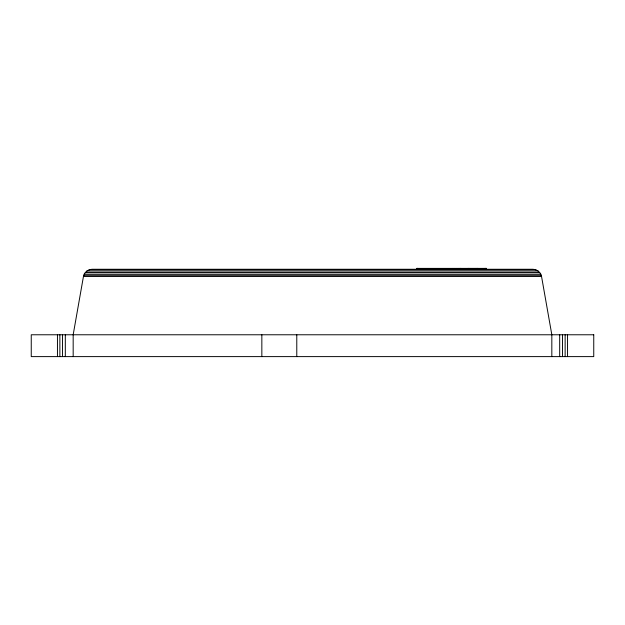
<?xml version="1.0" encoding="UTF-8"?>
<svg xmlns="http://www.w3.org/2000/svg" width="625" height="625" viewBox="0 0 625 625"><rect width="100%" height="100%" fill="white"/><g stroke="black" fill="none" stroke-linecap="round" stroke-linejoin="round"><path stroke-width="0.94" d="M551.828 356.609L551.828 334.773L541.547 276.484C540.867 272.398 537.047 269.32 532.945 269.266L92.055 269.266C87.953 269.32 84.133 272.398 83.453 276.484L73.172 334.773L73.172 356.609M89.148 269.766L535.852 269.766M86.805 271.016L538.195 271.016M85.258 272.516L539.742 272.516M84.211 274.148L540.789 274.148M83.75 275.289L541.25 275.289M83.453 276.484L541.547 276.484M567.547 334.773L567.547 356.609M565.133 334.773L565.133 356.609M562.477 334.773L562.477 356.609M559.688 334.773L559.688 356.609M486.484 269.266L486.484 268.391L416.766 268.391L416.789 269.266M486.359 268.391L486.359 269.266M486.164 268.391L486.164 269.266M485.891 268.391L485.773 269.266L485.695 268.391M485.539 268.391L485.57 269.266M485.43 268.391L485.43 269.266M485.156 268.391L485.156 269.266M484.539 268.391L484.539 269.266M477.797 268.391L477.797 269.266M477.664 268.391L477.664 269.266M477.492 268.391L477.492 269.266M477.289 268.391L477.289 269.266M477.047 268.391L477.047 269.266M476.781 268.391L476.781 269.266M476.484 268.391L476.484 269.266M476.156 268.391L476.156 269.266M475.805 268.391L475.805 269.266M475.43 268.391L475.43 269.266M475.039 268.391L475.039 269.266M474.633 268.391L474.633 269.266M474.211 268.391L474.211 269.266M473.781 268.391L473.781 269.266M473.344 268.391L473.344 269.266M472.898 268.391L472.898 269.266M472.461 268.391L472.461 269.266M472.023 268.391L472.023 269.266M471.586 268.391L471.586 269.266M471.172 268.391L471.172 269.266M470.758 268.391L470.758 269.266M470.367 268.391L470.367 269.266M469.992 268.391L469.992 269.266M469.648 268.391L469.648 269.266M469.32 268.391L469.32 269.266M469.023 268.391L469.023 269.266M468.75 268.391L468.75 269.266M468.516 268.391L468.516 269.266M468.313 268.391L468.313 269.266M468.141 268.391L468.141 269.266M468.008 268.391L468.008 269.266M467.852 268.391L467.914 269.266M461.023 268.391L461.023 269.266M460.984 268.391L460.891 269.266M460.508 268.391L460.594 269.266M460.5 268.391L460.5 269.266M460.344 268.391L460.336 269.266M459.992 268.391L459.992 269.266M459.516 268.391L459.516 269.266M458.867 268.391L458.867 269.266M458.047 268.391L458.047 269.266M456.469 268.391L456.469 269.266M454.688 268.391L454.688 269.266M452.781 268.391L452.781 269.266M417.781 268.391L417.781 269.266M417.656 268.391L417.562 269.266M417.477 268.391L417.531 269.266M417.367 268.391L417.391 269.266M417.148 268.391L417.148 269.266M417.117 268.391L417.117 269.266M416.906 268.391L416.906 269.266M296.781 334.773L296.781 356.609M261.844 334.773L261.844 356.609M65.312 334.773L65.312 356.609M62.523 334.773L62.523 356.609M59.867 334.773L59.867 356.609M57.453 334.773L57.453 356.609M593.75 334.773L31.25 334.773L31.25 356.609L593.75 356.609L593.75 334.773M477.969 269.266L477.969 268.391L477.945 269.266"/></g></svg>
